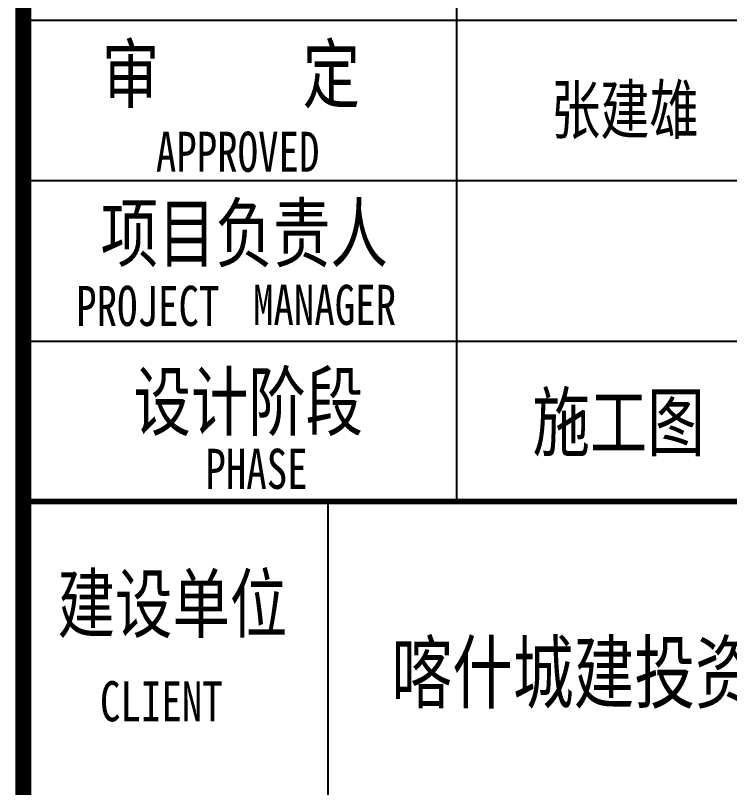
# Model space of a CAD drawing. Extents: x 28773 to 175644, y 7355 to 486294.
# Drawn here: x 145594 to 150047, y 264908 to 269720 of the extents above; entities that cross this region are included whole.
import ezdxf

# ---------------------------------------------------------------- set-up
doc = ezdxf.new("R2010")
doc.units = 0
doc.header["$LTSCALE"] = 1000
doc.header["$MEASUREMENT"] = 0
doc.layers.add('PUB_TITLE', color=7, linetype='Continuous')
doc.styles.add('-宋体', font='', dxfattribs={"width": 0.8})
doc.styles.get('-宋体').set_extended_font_data('SimSun')

msp = doc.modelspace()

# ---------------------------------------------------------------- linework, layer by layer
for p, q in [((145644.1, 255690.5), (145644.1, 313090.5)), ((148344.1, 278690.9), (148344.1, 266690.9)), ((145644.1, 269690.9), (153644.1, 269690.9)), ((145644.1, 268690.9), (153644.1, 268690.9)), ((145644.1, 267690.9), (153644.1, 267690.9)), ((147544.1, 260190.9), (147544.1, 266690.9))]:
    msp.add_line(p, q)
at = {"const_width": 34}
msp.add_lwpolyline([(145644.1, 266690.9), (153644.1, 266690.9)], dxfattribs=at)
at = {"layer": 'PUB_TITLE', "const_width": 100}
msp.add_lwpolyline([(145644.1, 313090.5), (153644.1, 313090.5), (153644.1, 255690.9), (145644.1, 255690.9)], close=True, dxfattribs=at)

# ---------------------------------------------------------------- texts
at = {"style": '-宋体', "width": 0.75}
for s, height, p in [('审     定', 350, (146134, 269180)), ('张建雄', 300, (148934.4, 268982.7)), ('APPROVED', 250, (146469.6, 268745.9)), ('项目负责人', 350, (146125.8, 268188.9)), ('PROJECT', 250, (145972.9, 267785)), ('MANAGER', 250, (147075.3, 267791.4)), ('设计阶段', 350, (146330.1, 267138.9)), ('施工图', 350, (148818.1, 267010.6)), ('PHASE', 250, (146778.6, 266769.7)), ('建设单位', 350, (145857, 265879)), ('喀什城建投资集团有限公司', 370.273, (147938.5, 265441.1)), ('CLIENT', 250, (146121.2, 265321.2))]:
    msp.add_text(s, height=height, dxfattribs=at).set_placement(p)

doc.saveas('drawing.dxf')
